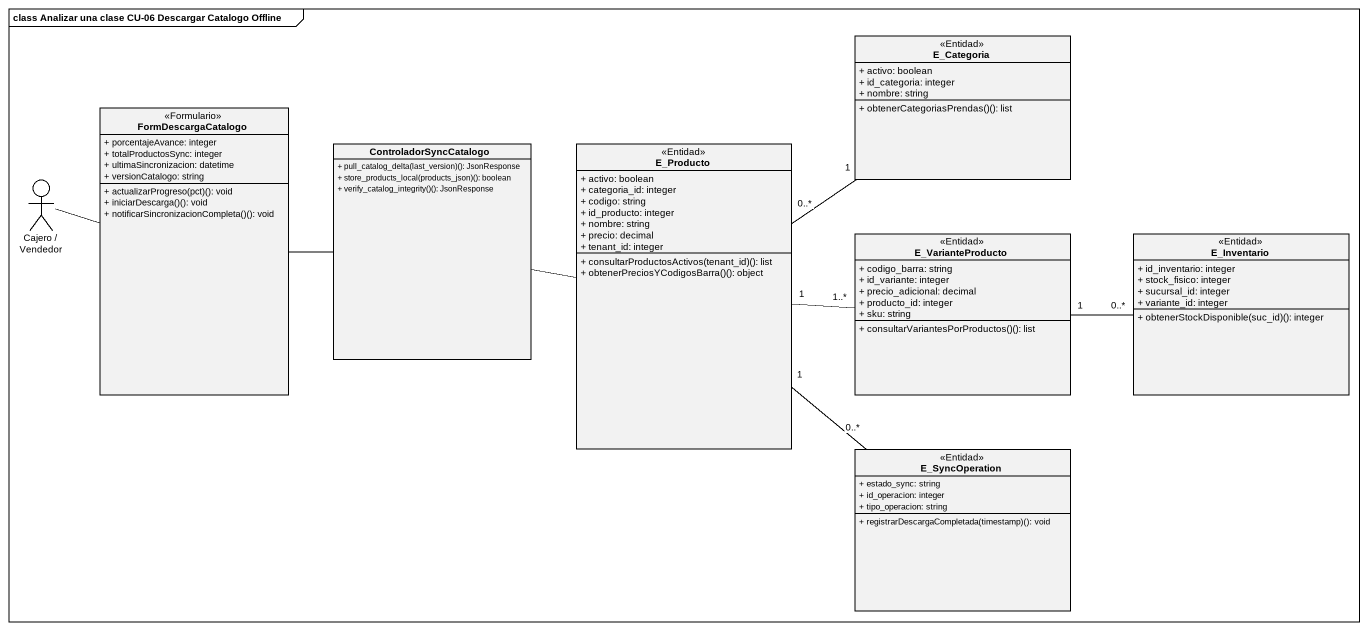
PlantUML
@startuml
mainframe class Analizar una clase CU-06 Descargar Catalogo Offline
allowmixing
hide circle
hide empty members
skinparam classAttributeIconSize 0
class E_Categoria <<Entidad>> {
  + activo: boolean
  + id_categoria: integer
  + nombre: string
  + obtenerCategoriasPrendas()(): list
}
class FormDescargaCatalogo <<Formulario>> {
  + porcentajeAvance: integer
  + totalProductosSync: integer
  + ultimaSincronizacion: datetime
  + versionCatalogo: string
  + actualizarProgreso(pct)(): void
  + iniciarDescarga()(): void
  + notificarSincronizacionCompleta()(): void
}
class ControladorSyncCatalogo {
  + pull_catalog_delta(last_version)(): JsonResponse
  + store_products_local(products_json)(): boolean
  + verify_catalog_integrity()(): JsonResponse
}
class E_Producto <<Entidad>> {
  + activo: boolean
  + categoria_id: integer
  + codigo: string
  + id_producto: integer
  + nombre: string
  + precio: decimal
  + tenant_id: integer
  + consultarProductosActivos(tenant_id)(): list
  + obtenerPreciosYCodigosBarra()(): object
}
actor "Cajero / Vendedor" as Cajero_Vendedor
class E_VarianteProducto <<Entidad>> {
  + codigo_barra: string
  + id_variante: integer
  + precio_adicional: decimal
  + producto_id: integer
  + sku: string
  + consultarVariantesPorProductos()(): list
}
class E_Inventario <<Entidad>> {
  + id_inventario: integer
  + stock_fisico: integer
  + sucursal_id: integer
  + variante_id: integer
  + obtenerStockDisponible(suc_id)(): integer
}
class E_SyncOperation <<Entidad>> {
  + estado_sync: string
  + id_operacion: integer
  + tipo_operacion: string
  + registrarDescargaCompletada(timestamp)(): void
}
E_Categoria "1" -- "0..*" E_Producto
FormDescargaCatalogo -right- ControladorSyncCatalogo
ControladorSyncCatalogo -right- E_Producto
E_Producto "1" -right- "1..*" E_VarianteProducto
E_Producto "1" -- "0..*" E_SyncOperation
Cajero_Vendedor -right- FormDescargaCatalogo
E_VarianteProducto "1" -right- "0..*" E_Inventario
@enduml
